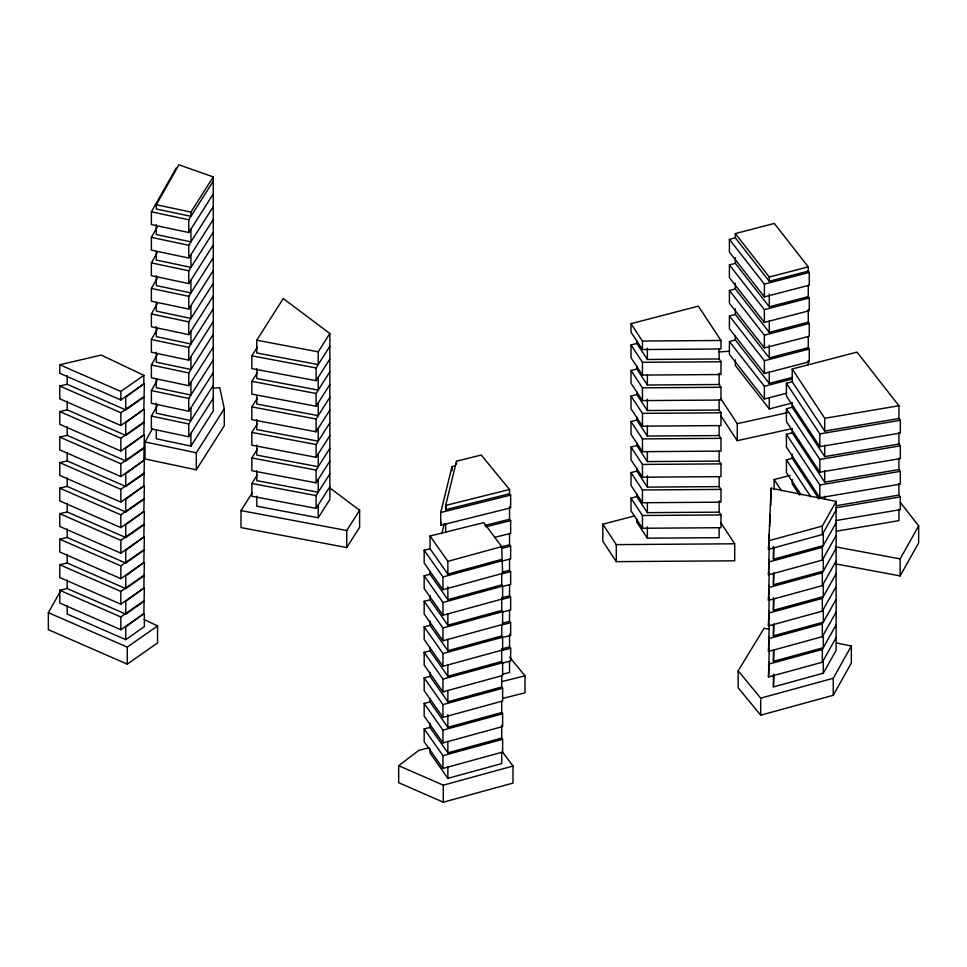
<?xml version="1.0" encoding="UTF-8"?>
<svg xmlns="http://www.w3.org/2000/svg" width="967" height="967" viewBox="0 0 967 967"><rect width="100%" height="100%" fill="white"/><g stroke="black" fill="none" stroke-linecap="round" stroke-linejoin="round"><path stroke-width="1.45" d="M836.129 509.935L822.325 534.57L768.499 549.316L771.098 488.178L836.129 501.426L836.129 650.344L823.304 673.225L773.419 686.908L773.419 674.132M768.499 549.316L769.248 534.28M769.611 526.761L770.203 514.734M770.651 505.705L771.098 488.178M836.129 535.464L822.325 560.098L768.499 574.857L769.248 547.044M768.499 574.857L769.248 559.808M836.129 560.993L822.325 585.627L768.499 600.386L769.248 572.573M768.499 600.386L769.248 585.349M836.129 586.522L822.325 611.156L768.499 625.915L769.248 598.114M768.499 625.915L769.248 610.878M836.129 612.051L822.325 636.685L768.499 651.444L769.248 623.642M768.499 651.444L769.248 636.407M823.304 532.805L823.304 545.569L773.419 559.252L773.999 547.407M836.129 637.579L822.325 662.226L768.499 676.973L769.248 649.171M768.499 676.973L769.248 661.936M823.304 558.334L823.304 571.11L773.419 584.781L773.999 572.947M823.304 583.875L823.304 596.639L773.419 610.31L773.999 598.476M823.304 609.403L823.304 622.168L773.419 635.839L773.999 624.005M823.304 634.932L823.304 647.697L773.419 661.368L773.999 649.534M773.419 686.908L773.999 675.063M509.549 493.75L445.642 509.682L445.642 505.427L456.521 461.199L481.215 455.046L509.549 489.495L509.549 493.75L510.649 495.092L510.649 507.856L440.722 525.274L440.722 512.51L452.036 466.577L455.397 465.731M440.722 525.274L441.435 522.41M445.642 509.682L446.343 506.829M441.786 533.736L444.264 523.691M822.325 534.57L822.325 526.06L836.129 501.426M822.325 560.098L822.325 547.334L836.129 522.7M822.325 585.627L822.325 572.863L836.129 548.229M822.325 611.156L822.325 598.392L836.129 573.757M822.325 636.685L822.325 623.92L836.129 599.286M822.325 662.226L822.325 649.461L836.129 624.815M768.572 629.142L764.135 628.236L738.159 670.76L738.159 687.779L760.691 715.181L833.264 695.285L833.264 678.266L851.335 646.004L836.564 642.995M835.27 563.809L900.144 575.921L900.144 558.902L918.65 525.867L900.168 502.224M833.264 695.285L851.335 663.024L851.335 646.004M900.144 575.921L918.65 542.886L918.65 525.867M213.26 193.944L188.758 232.515L151.384 224.598L151.384 211.833L176.163 168.089M213.26 176.925L190.934 212.075L190.934 216.33L156.303 209.005L156.303 204.75L178.919 164.813L213.26 176.925L213.26 410.951L190.934 446.101L156.303 438.776L156.303 430.267M213.26 219.473L188.758 258.044L151.384 250.127L151.384 237.362L157.222 227.076M213.26 245.002L188.758 283.573L151.384 275.668L151.384 262.891L157.222 252.605M213.26 270.53L188.758 309.102L151.384 301.196L151.384 288.432L157.222 278.133M213.26 296.059L188.758 334.63L151.384 326.725L151.384 313.961L157.222 303.662M213.26 321.588L188.758 360.159L151.384 352.254L151.384 339.49L157.222 329.191M213.26 347.129L188.758 385.7L151.384 377.783L151.384 365.018L157.222 354.72M213.26 372.658L188.758 411.229L151.384 403.312L151.384 390.547L157.222 380.261M213.26 398.186L188.758 436.758L151.384 428.84L151.384 416.076L157.222 405.789M144.216 619.557L157.548 625.915L157.548 642.934L127.257 664.136L48.35 629.662L48.35 612.643L60.147 591.804M213.852 388.093L219.763 387.67L224.284 408.727L224.284 425.746L196.301 469.817L145.002 458.962L145.002 441.931L152.411 428.865M188.758 232.515L188.758 219.751L213.26 181.18M188.758 258.044L188.758 245.28L213.26 206.708M188.758 283.573L188.758 270.808L213.26 232.237M188.758 309.102L188.758 296.337L213.26 257.766M188.758 334.63L188.758 321.866L213.26 283.295M188.758 360.159L188.758 347.395L213.26 308.824M188.758 385.7L188.758 372.924L213.26 334.364M188.758 411.229L188.758 398.464L213.26 359.893M188.758 436.758L188.758 423.993L213.26 385.422M329.844 333.518L318.228 351.819L318.228 364.583L256.763 352.991L256.763 340.227L283.234 298.537L329.844 333.518L329.844 499.468L318.228 517.768L256.763 506.164L256.763 496.24M329.844 359.047L316.088 380.708L251.843 368.584L251.843 355.82L257.391 347.105M196.301 469.817L196.301 452.798L224.284 408.727M329.844 384.576L316.088 406.249L251.843 394.113L251.843 381.349L257.391 372.633M329.844 410.105L316.088 431.778L251.843 419.654L251.843 406.889L257.391 398.162M329.844 435.633L316.088 457.306L251.843 445.183L251.843 432.418L257.391 423.691M329.844 461.162L316.088 482.835L251.843 470.711L251.843 457.947L257.391 449.22M316.088 380.708L316.088 367.943L329.844 346.283M329.844 486.703L316.088 508.364L251.843 496.24L251.843 483.476L257.391 474.749M329.687 487.827L359.615 510.286L359.615 527.305L346.742 547.564L241.013 527.595L241.013 510.576L252.206 492.94M316.088 406.249L316.088 393.472L329.844 371.812M316.088 431.778L316.088 419.013L329.844 397.34M316.088 457.306L316.088 444.542L329.844 422.869M316.088 482.835L316.088 470.071L329.844 448.398M316.088 508.364L316.088 495.6L329.844 473.927M346.742 547.564L346.742 530.532L359.615 510.286M502.417 751.903L513.006 766.057L513.006 783.077L443.285 802.187L398.694 782.714L398.694 765.695L418.808 750.356L428.949 747.829M120.839 399.951L120.839 391.442L143.841 375.353L101.233 355.058L59.761 364.764L59.761 373.274L120.839 399.951L143.841 383.863L143.841 375.353M144.349 384.104L143.841 409.392L120.839 425.492L59.761 398.803L59.761 386.038L67.182 384.298L125.746 409.887L125.746 397.123L143.841 383.863M120.839 425.492L120.839 412.728L143.841 396.627M125.746 409.887L144.349 396.869M144.349 409.633L143.841 434.92L120.839 451.021L59.761 424.332L59.761 411.567L67.182 409.827L125.746 435.416L125.746 422.652L143.841 409.392M120.839 451.021L120.839 438.256L143.841 422.156M125.746 435.416L144.349 422.398M144.349 435.162L143.841 460.449L120.839 476.55L59.761 449.86L59.761 437.096L67.182 435.355L125.746 460.945L125.746 448.18L143.841 434.92M120.839 476.55L120.839 463.785L143.841 447.685M125.746 460.945L144.349 447.926M144.349 460.691L143.841 485.978L120.839 502.078L59.761 475.389L59.761 462.625L67.182 460.896L125.746 486.474L125.746 473.709L143.841 460.449M120.839 502.078L120.839 489.314L143.841 473.214M125.746 486.474L144.349 473.455M144.349 486.22L143.841 511.507L120.839 527.607L59.761 500.93L59.761 488.166L67.182 486.425L125.746 512.002L125.746 499.238L143.841 485.978M120.839 527.607L120.839 514.843L143.841 498.742M125.746 512.002L144.349 498.984M144.349 511.761L143.841 537.048L120.839 553.136L59.761 526.459L59.761 513.695L67.182 511.954L125.746 537.531L125.746 524.767L143.841 511.507M120.839 553.136L120.839 540.372L143.841 524.271M125.746 537.531L144.349 524.525M144.349 537.289L143.841 562.576L120.839 578.665L59.761 551.988L59.761 539.223L67.182 537.483L125.746 563.072L125.746 550.308L143.841 537.048M120.839 578.665L120.839 565.9L143.841 549.812M125.746 563.072L144.349 550.054M144.349 562.818L143.841 588.105L120.839 604.194L59.761 577.517L59.761 564.752L67.182 563.012L125.746 588.601L125.746 575.836L143.841 562.576M120.839 604.194L120.839 591.429L143.841 575.341M125.746 588.601L144.349 575.583M144.349 588.347L143.841 613.634L120.839 629.735L59.761 603.045L59.761 590.281L67.182 588.54L125.746 614.13L125.746 601.365L143.841 588.105M120.839 629.735L120.839 616.97L143.841 600.87M125.746 614.13L144.349 601.111M67.182 605.56L67.182 614.069L125.746 639.658L125.746 626.894L143.841 613.634M125.746 639.658L144.349 626.64L144.349 613.876M127.257 664.136L127.257 647.116L157.548 625.915M501.704 546.597L483.778 522.615L430.049 536.008L447.866 561.356L501.704 546.597L502.635 573.358L442.959 589.725L424.175 562.999L424.175 550.235L430.049 548.773L447.866 574.12L501.704 559.361M424.175 550.235L442.959 576.961L502.635 560.594M447.866 599.649L501.704 584.89L502.635 586.123L502.635 598.887L442.959 615.254L424.175 588.528L424.175 575.764L430.049 574.301L447.866 599.649L447.866 586.884M424.175 575.764L442.959 602.489L502.635 586.123M447.866 625.178L501.704 610.419L502.635 611.664L502.635 624.428L442.959 640.783L424.175 614.057L424.175 601.293L430.049 599.83L447.866 625.178L447.866 613.84M424.175 601.293L442.959 628.018L502.635 611.664M768.499 540.807L822.325 526.06M768.499 562.093L822.325 547.334M447.866 650.706L501.704 635.948L502.635 637.193L502.635 649.957L442.959 666.311L424.175 639.586L424.175 626.821L430.049 625.359L447.866 650.706L447.866 639.368M424.175 626.821L442.959 653.547L502.635 637.193M768.499 587.622L822.325 572.863M447.866 676.247L501.704 661.476L502.635 662.721L502.635 675.486L442.959 691.84L424.175 665.115L424.175 652.35L430.049 650.888L447.866 676.247L447.866 664.897M424.175 652.35L442.959 679.076L502.635 662.721M768.499 613.151L822.325 598.392M447.866 701.776L501.704 687.017L502.635 688.25L502.635 701.015L442.959 717.369L424.175 690.643L424.175 677.879L430.049 676.417L447.866 701.776L447.866 690.426M424.175 677.879L442.959 704.605L502.635 688.25M768.499 638.679L822.325 623.92M447.866 727.305L501.704 712.546L502.635 713.779L502.635 726.543L442.959 742.91L424.175 716.184L424.175 703.42L430.049 701.945L447.866 727.305L447.866 714.54M424.175 703.42L442.959 730.133L502.635 713.779M768.499 664.208L822.325 649.461M447.866 752.834L501.704 738.075L502.635 739.308L502.635 752.072L442.959 768.439L424.175 741.713L424.175 728.949L430.049 727.474L447.866 752.834L447.866 741.484M424.175 728.949L442.959 755.674L502.635 739.308M430.049 748.76L430.049 753.015L447.866 778.362L501.704 763.604L501.704 752.253M398.694 765.695L443.285 785.168L513.006 766.057M738.159 670.76L760.691 698.162L833.264 678.266M735.331 237.846L735.331 233.591L774.301 223.437L808.255 266.88L808.255 271.135L809.27 272.428L809.27 285.192L764.377 296.893L729.408 252.157L729.408 239.393L735.331 237.846L769.285 281.288L808.255 271.135M729.408 264.922L735.331 263.375L769.285 306.817L808.255 296.664L809.27 297.957L809.27 310.721L764.377 322.422L729.408 277.686L729.408 264.922L764.377 309.658L764.377 322.422M735.331 233.591L769.285 277.033L808.255 266.88M729.408 290.451L735.331 288.903L769.285 332.346L808.255 322.192L809.27 323.486L809.27 336.25L764.377 347.951L729.408 303.215L729.408 290.451L764.377 335.186L764.377 347.951M729.408 239.393L764.377 284.129L809.27 272.428M631.004 323.679L698.343 306.14L720.983 340.481L720.983 348.99L642.451 349.546L631.004 332.189L631.004 323.679L642.451 341.037L642.451 349.546M729.408 315.979L735.331 314.444L769.285 357.875L808.255 347.721L809.27 349.014L809.27 361.779L764.377 373.48L729.408 328.744L729.408 315.979L764.377 360.715L764.377 373.48M764.377 309.658L809.27 297.957M631.004 344.965L636.794 343.454L647.37 359.482L719.146 358.962L720.983 361.755L720.983 374.519L642.451 375.075L631.004 357.73L631.004 344.965L642.451 362.311L642.451 375.075M786.098 393.351L764.377 399.008L729.408 354.273L729.408 341.508L735.331 339.973L769.285 383.403L792.384 377.396M764.377 335.186L809.27 323.486M631.004 370.494L636.794 368.983L647.37 385.011L719.146 384.503L720.983 387.283L720.983 400.048L642.451 400.604L631.004 383.258L631.004 370.494L642.451 387.84L642.451 400.604M764.377 360.715L809.27 349.014M631.004 396.023L636.794 394.512L647.37 410.54L719.146 410.032L720.983 412.812L720.983 425.577L642.451 426.145L631.004 408.787L631.004 396.023L642.451 413.368L642.451 426.145M792.215 381.747L792.215 368.983L856.992 352.109L898.935 405.753L898.935 418.518L900.313 420.282L900.313 433.047L819.823 446.657L786.425 396.023L786.425 383.258L792.215 381.747L824.73 431.064L898.935 418.518M729.408 341.508L764.377 386.244L791.888 379.076M631.004 421.552L636.794 420.041L647.37 436.069L719.146 435.561L720.983 438.353L720.983 451.118L642.451 451.674L631.004 434.316L631.004 421.552L642.451 438.909L642.451 451.674M735.331 359.821L735.331 365.502L769.285 408.944L792.384 402.925M631.004 447.08L636.794 445.569L647.37 461.597L719.146 461.09L720.983 463.882L720.983 476.646L642.451 477.202L631.004 459.845L631.004 447.08L642.451 464.438L642.451 477.202M786.425 408.787L792.215 407.276L824.73 456.593L898.935 444.046L900.313 445.811L900.313 458.588L819.823 472.198L786.425 421.552L786.425 408.787L819.823 459.422L819.823 472.198M631.004 472.609L636.794 471.098L647.37 487.126L719.146 486.619L720.983 489.411L720.983 502.175L642.451 502.731L631.004 485.374L631.004 472.609L642.451 489.967L642.451 502.731M786.425 434.316L792.215 432.805L824.73 482.122L898.935 469.575L900.313 471.352L900.313 484.116L819.823 497.727L786.425 447.08L786.425 434.316L819.823 484.963L819.823 497.727M631.004 498.138L636.794 496.627L647.37 512.655L719.146 512.147L720.983 514.94L720.983 527.704L642.451 528.26L631.004 510.902L631.004 498.138L642.451 515.496L642.451 528.26M801.087 494.85L786.425 472.609L786.425 459.845L792.215 458.334L819.049 499.02M720.753 522.627L734.702 543.792L734.702 560.812L616.293 561.646L602.816 541.218L602.816 524.199L634.727 515.882M774.132 489.483L774.132 479.559L790.099 475.401M445.642 505.427L509.549 489.495M440.722 512.51L510.649 495.092M484.854 525.432L509.549 519.279L510.649 520.621L510.649 533.385L494.62 537.374M485.881 526.785L510.649 520.621M500.833 546.984L509.549 544.808L510.649 546.15L510.649 558.914L501.909 561.09M501.909 548.325L510.649 546.15M502.284 572.15L509.549 570.337L510.649 571.678L510.649 584.443L501.909 586.618M501.909 573.854L510.649 571.678M502.284 597.679L509.549 595.865L510.649 597.207L510.649 609.972L501.909 612.147M501.909 599.383L510.649 597.207M502.284 623.207L509.549 621.394L510.649 622.736L510.649 635.5L501.909 637.676M501.909 624.912L510.649 622.736M502.284 648.736L509.549 646.935L510.649 648.265L510.649 661.029L501.909 663.217M501.909 650.453L510.649 648.265M502.284 674.265L509.549 672.464L509.549 661.114M501.607 681.65L524.996 675.824L524.996 692.843L503.07 698.307M720.935 398.887L737.265 423.667L787.174 412.691M720.935 415.907L737.265 440.686L791.586 428.744M792.215 368.983L824.73 418.3L898.935 405.753M786.425 383.258L819.823 433.893L900.313 420.282M819.823 459.422L900.313 445.811M819.823 484.963L900.313 471.352M836.6 505.644L898.935 495.104L900.313 496.881L900.313 509.645L835.923 520.536M835.923 507.772L900.313 496.881M836.6 531.173L898.935 520.633L898.935 509.295M718.723 351.988L729.07 351.251M642.451 341.037L720.983 340.481M642.451 362.311L720.983 361.755M642.451 387.84L720.983 387.283M642.451 413.368L720.983 412.812M642.451 438.909L720.983 438.353M642.451 464.438L720.983 463.882M642.451 489.967L720.983 489.411M642.451 515.496L720.983 514.94M636.794 519.327L636.794 522.168L647.37 538.184L719.146 537.676L719.146 527.752M602.816 524.199L616.293 544.626L734.702 543.792M835.27 546.79L900.144 558.902M256.763 340.227L318.228 351.819M251.843 355.82L316.088 367.943M251.843 381.349L316.088 393.472M251.843 406.889L316.088 419.013M251.843 432.418L316.088 444.542M251.843 457.947L316.088 470.071M251.843 483.476L316.088 495.6M241.013 510.576L346.742 530.532M156.303 204.75L190.934 212.075M151.384 211.833L188.758 219.751M151.384 237.362L188.758 245.28M151.384 262.891L188.758 270.808M151.384 288.432L188.758 296.337M151.384 313.961L188.758 321.866M151.384 339.49L188.758 347.395M151.384 365.018L188.758 372.924M151.384 390.547L188.758 398.464M151.384 416.076L188.758 423.993M145.002 441.931L196.301 452.798M59.761 364.764L120.839 391.442M59.761 386.038L120.839 412.728M59.761 411.567L120.839 438.256M59.761 437.096L120.839 463.785M59.761 462.625L120.839 489.314M59.761 488.166L120.839 514.843M59.761 513.695L120.839 540.372M59.761 539.223L120.839 565.9M59.761 564.752L120.839 591.429M59.761 590.281L120.839 616.97M48.35 612.643L127.257 647.116M509.73 657.258L524.996 675.824M786.425 459.845L810.866 496.905M799.528 494.959L792.215 483.875L792.215 479.608M774.132 479.559L781.541 490.789M898.935 432.696L898.935 444.046M898.935 458.225L898.935 469.575M898.935 483.754L898.935 495.104M824.73 418.3L824.73 431.064M824.73 445.243L824.73 456.593M824.73 470.772L824.73 482.122M824.73 496.301L824.73 499.141M823.304 660.461L823.304 673.225M819.823 433.893L819.823 446.657M808.255 285.313L808.255 296.664M808.255 309.428L808.255 322.192M808.255 336.383L808.255 347.721M808.255 360.486L808.255 364.74M792.215 403.021L792.215 407.276M792.215 428.55L792.215 432.805M792.215 454.079L792.215 458.334M773.419 546.488L773.419 559.252M773.419 573.431L773.419 584.781M773.419 597.546L773.419 610.31M773.419 624.501L773.419 635.839M773.419 650.029L773.419 661.368M769.285 277.033L769.285 281.288M769.285 294.053L769.285 306.817M769.285 320.996L769.285 332.346M769.285 345.11L769.285 357.875M769.285 372.065L769.285 383.403M769.285 397.594L769.285 408.944M764.377 284.129L764.377 296.893M764.377 386.244L764.377 399.008M760.691 698.162L760.691 715.181M737.265 423.667L737.265 440.686M735.331 257.705L735.331 263.375M735.331 283.234L735.331 288.903M735.331 308.763L735.331 314.444M735.331 335.718L735.331 339.973M719.146 349.039L719.146 358.962M719.146 373.153L719.146 384.503M719.146 400.096L719.146 410.032M719.146 425.625L719.146 435.561M719.146 451.166L719.146 461.09M719.146 476.695L719.146 486.619M719.146 500.797L719.146 512.147M647.37 348.132L647.37 359.482M647.37 375.075L647.37 385.011M647.37 399.19L647.37 410.54M647.37 426.145L647.37 436.069M647.37 451.674L647.37 461.597M647.37 475.776L647.37 487.126M647.37 502.731L647.37 512.655M647.37 526.846L647.37 538.184M636.794 340.614L636.794 343.454M636.794 366.142L636.794 368.983M636.794 391.671L636.794 394.512M636.794 417.2L636.794 420.041M636.794 442.741L636.794 445.569M636.794 468.27L636.794 471.098M636.794 493.799L636.794 496.627M616.293 544.626L616.293 561.646M509.549 506.515L509.549 519.279M509.549 533.458L509.549 544.808M509.549 558.999L509.549 570.337M509.549 584.527L509.549 595.865M509.549 610.056L509.549 621.394M509.549 634.171L509.549 646.935M501.704 573.54L501.704 584.89M501.704 597.654L501.704 610.419M501.704 624.609L501.704 635.948M501.704 648.712L501.704 661.476M501.704 675.667L501.704 687.017M501.704 701.196L501.704 712.546M501.704 725.31L501.704 738.075M456.521 461.199L456.521 464.039M452.036 466.577L452.036 470.832M447.866 561.356L447.866 574.12M447.866 767.012L447.866 778.362M445.642 523.86L445.642 532.37M443.285 785.168L443.285 802.187M442.959 576.961L442.959 589.725M442.959 602.489L442.959 615.254M442.959 628.018L442.959 640.783M442.959 653.547L442.959 666.311M442.959 679.076L442.959 691.84M442.959 704.605L442.959 717.369M442.959 730.133L442.959 742.91M442.959 755.674L442.959 768.439M430.049 536.008L430.049 548.773M430.049 571.461L430.049 574.301M430.049 595.575L430.049 599.83M430.049 621.104L430.049 625.359M430.049 648.047L430.049 650.888M430.049 672.162L430.049 676.417M430.049 699.117L430.049 701.945M430.049 723.219L430.049 727.474M318.228 377.348L318.228 390.112L256.763 378.52L256.763 368.584M318.228 402.876L318.228 415.653L256.763 404.049L256.763 395.539M318.228 428.417L318.228 441.182L256.763 429.578L256.763 419.654M318.228 453.946L318.228 466.71L256.763 455.106L256.763 445.183M318.228 479.475L318.228 492.239L256.763 480.635L256.763 470.711M318.228 505.004L318.228 517.768M190.934 229.094L190.934 241.859L156.303 234.534L156.303 224.598M190.934 254.623L190.934 267.388L156.303 260.063L156.303 251.553M190.934 280.152L190.934 292.916L156.303 285.591L156.303 275.668M190.934 305.681L190.934 318.457L156.303 311.12L156.303 302.611M190.934 331.222L190.934 343.986L156.303 336.649L156.303 326.725M190.934 356.75L190.934 369.515L156.303 362.178L156.303 352.254M190.934 382.279L190.934 395.044L156.303 387.707L156.303 379.197M190.934 407.808L190.934 420.572L156.303 413.247L156.303 403.312M190.934 433.337L190.934 446.101M67.182 375.788L67.182 384.298M67.182 401.317L67.182 409.827M67.182 426.846L67.182 435.355M67.182 452.387L67.182 460.896M67.182 477.916L67.182 486.425M67.182 503.444L67.182 511.954M67.182 528.973L67.182 537.483M67.182 554.502L67.182 563.012M67.182 580.031L67.182 588.54"/></g></svg>
